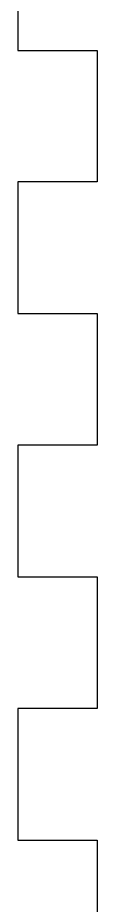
# Model space of a CAD drawing. Extents: x 10 to 860, y -140 to 140.
# Drawn here: x 134 to 140, y -69.4 to -2.5 of the extents above; entities that cross this region are included whole.
import ezdxf

# ---------------------------------------------------------------- set-up
doc = ezdxf.new("R2010")
doc.units = 0

# ---------------------------------------------------------------- blocks, each defined once
blk = doc.blocks.new('SHAPE2DVIEW003')
at = {"layer": 'Views', "color": 0}
for p, q in [((134, 4.963), (134, -4.963)), ((134, -4.963), (140, -4.963)), ((140, -4.963), (140, -14.889)), ((140, -14.889), (134, -14.889)), ((134, -14.889), (134, -24.815)), ((134, -24.815), (140, -24.815)), ((140, -24.815), (140, -34.741)), ((140, -34.741), (134, -34.741)), ((134, -34.741), (134, -44.667)), ((134, -44.667), (140, -44.667)), ((140, -44.667), (140, -54.593)), ((140, -54.593), (134, -54.593)), ((134, -54.593), (134, -64.519)), ((134, -64.519), (140, -64.519)), ((140, -64.519), (140, -74.444))]:
    blk.add_line(p, q, dxfattribs=at)

msp = doc.modelspace()

# ---------------------------------------------------------------- block references
at = {"layer": 'Views', "color": 0}
msp.add_blockref('SHAPE2DVIEW003', (0, 0), dxfattribs=at)

doc.saveas('drawing.dxf')
